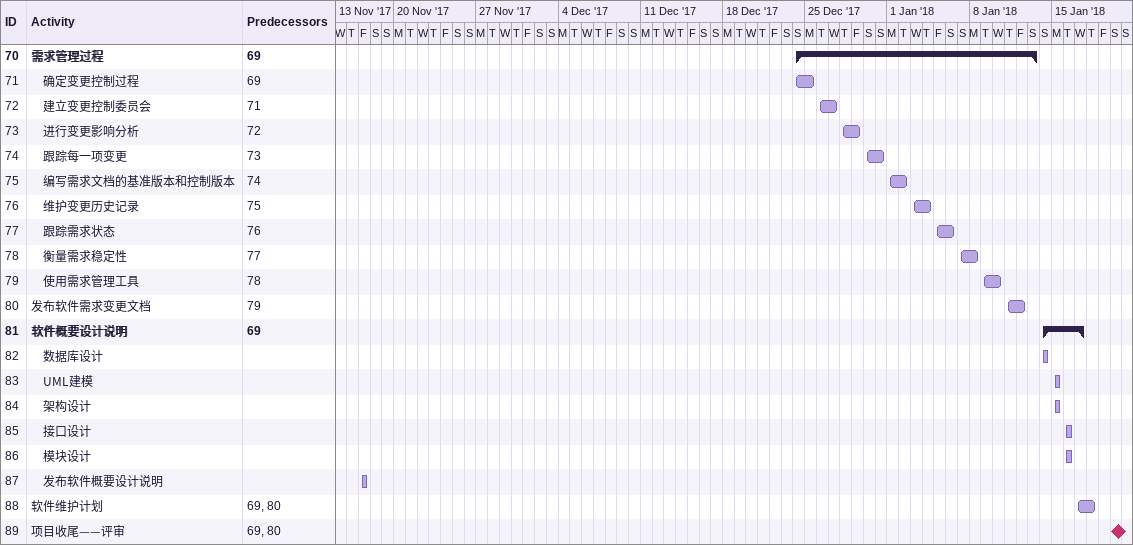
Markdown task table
| ID | Level | Task | Start | Finish | Predecessors |
|---|---|---|---|---|---|
| 70 | 1 | **需求管理过程** | 2017-12-24 | 2018-01-13 | 69 |
| 71 | 2 | 确定变更控制过程 | 2017-12-24 | 2017-12-25 | 69 |
| 72 | 2 | 建立变更控制委员会 | 2017-12-26 | 2017-12-27 | 71 |
| 73 | 2 | 进行变更影响分析 | 2017-12-28 | 2017-12-29 | 72 |
| 74 | 2 | 跟踪每一项变更 | 2017-12-30 | 2017-12-31 | 73 |
| 75 | 2 | 编写需求文档的基准版本和控制版本 | 2018-01-01 | 2018-01-02 | 74 |
| 76 | 2 | 维护变更历史记录 | 2018-01-03 | 2018-01-04 | 75 |
| 77 | 2 | 跟踪需求状态 | 2018-01-05 | 2018-01-06 | 76 |
| 78 | 2 | 衡量需求稳定性 | 2018-01-07 | 2018-01-08 | 77 |
| 79 | 2 | 使用需求管理工具 | 2018-01-09 | 2018-01-10 | 78 |
| 80 | 1 | 发布软件需求变更文档 | 2018-01-11 | 2018-01-12 | 79 |
| 81 | 1 | **软件概要设计说明** | 2018-01-14 | 2018-01-17 | 69 |
| 82 | 2 | 数据库设计 | 2018-01-14 | 2018-01-14 |  |
| 83 | 2 | UML建模 | 2018-01-15 | 2018-01-15 |  |
| 84 | 2 | 架构设计 | 2018-01-15 | 2018-01-15 |  |
| 85 | 2 | 接口设计 | 2018-01-16 | 2018-01-16 |  |
| 86 | 2 | 模块设计 | 2018-01-16 | 2018-01-16 |  |
| 87 | 2 | 发布软件概要设计说明 | 2017-11-17 | 2017-11-17 |  |
| 88 | 1 | 软件维护计划 | 2018-01-17 | 2018-01-18 | 69, 80 |
| 89 | 1 | 项目收尾——评审 (milestone) | 2018-01-20 | 2018-01-20 | 69, 80 |
